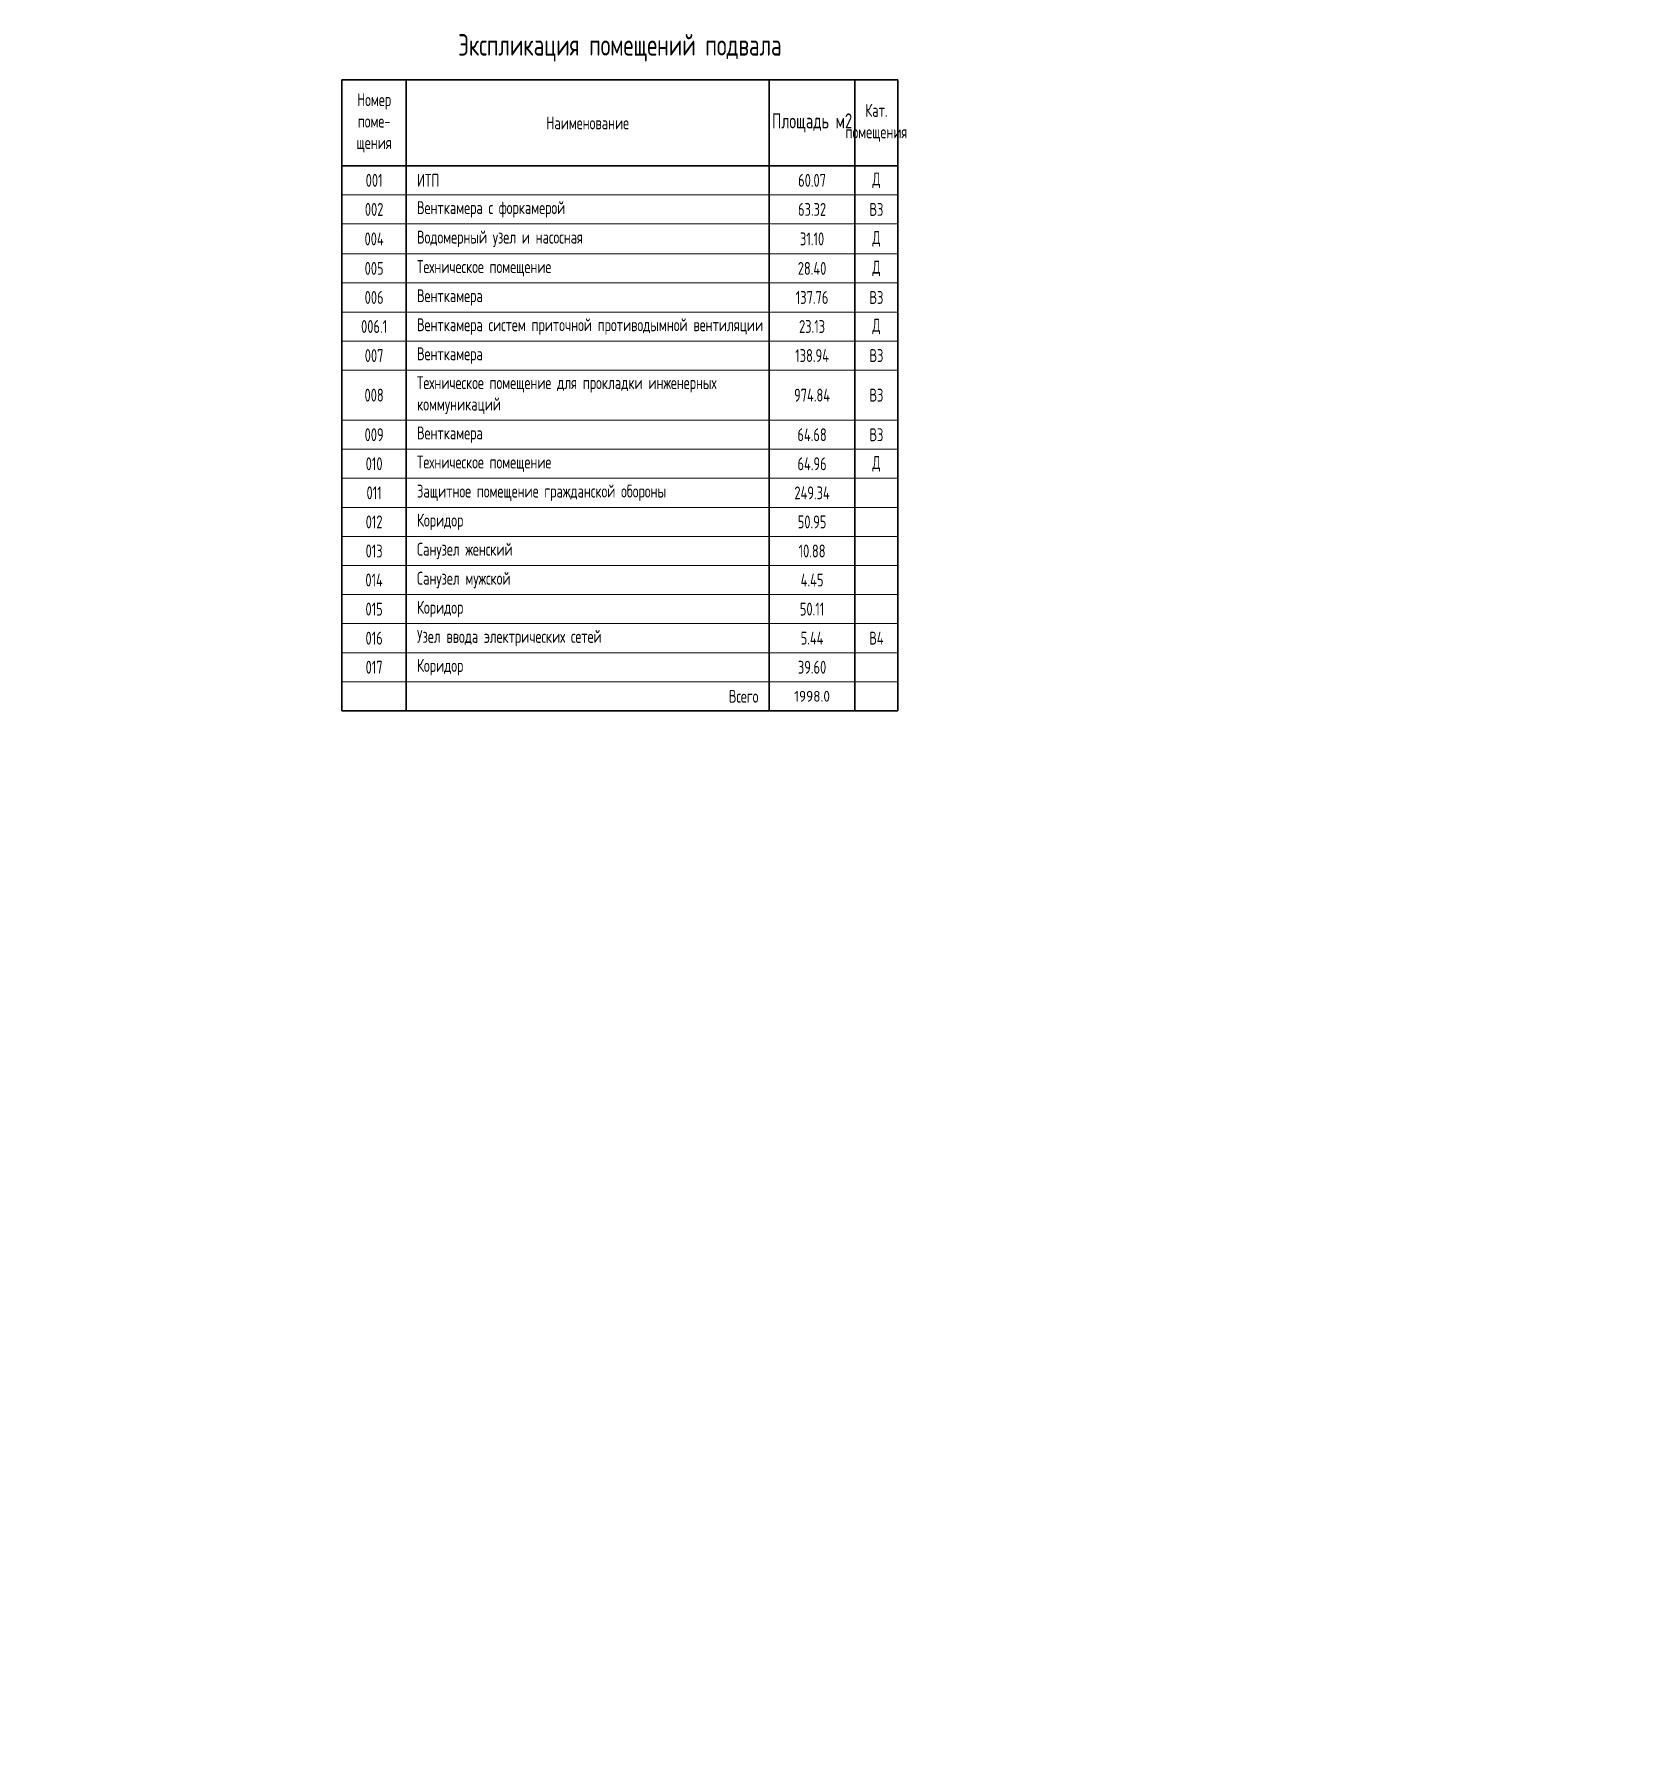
# Model space of a CAD drawing. Header units: millimetres. Extents: x -8689834 to 9419935, y 0 to 233063.
# Drawn here: x -273074 to -235978, y 93707 to 133309 of the extents above; entities that cross this region are included whole.
import ezdxf
from ezdxf import colors
from ezdxf.entities.mleader import LeaderData, LeaderLine
from ezdxf.math import Vec2, Vec3

# ---------------------------------------------------------------- set-up
doc = ezdxf.new("R2010")
doc.units = ezdxf.units.MM
doc.header["$MEASUREMENT"] = 0
doc.layers.get('0').update_dxf_attribs({"color": 250, "lineweight": 9})
doc.layers.add('АР_Отметки', color=250, linetype='Continuous', lineweight=15)
doc.layers.add('АР_Таблицы', color=250, linetype='Continuous')
doc.styles.add('ISOCPEUR', font='isocpeur.ttf', dxfattribs={"width": 0.7})
doc.styles.add('ISOCPEUR_2', font='isocpeur.ttf', dxfattribs={"width": 0.9, "height": 300})

# ---------------------------------------------------------------- blocks, each defined once
blk = doc.blocks.new('*T586')
at = {"layer": 'АР_Таблицы', "color": 0, "linetype": 'ByBlock', "lineweight": 30, "ltscale": 100, "transparency": 16777216}
for p, q in [((0, -1500), (12955, -1500)), ((0, -1500), (0, -16195)), ((1500, -1500), (1500, -16195)), ((9955, -1500), (9955, -16195)), ((11955, -1500), (11955, -16195)), ((0, -3500), (12955, -3500)), ((0, -16195), (12955, -16195))]:
    blk.add_line(p, q, dxfattribs=at)
at = {"layer": 'АР_Таблицы', "color": 0, "linetype": 'ByBlock', "lineweight": 30, "ltscale": 500, "transparency": 16777216}
blk.add_line((12955, -1500), (12955, -16195), dxfattribs=at)
at = {"layer": 'АР_Таблицы', "color": 0, "linetype": 'ByBlock', "lineweight": -2, "ltscale": 100, "transparency": 16777216}
for p, q in [((0, -4177), (12955, -4177)), ((0, -4854), (12955, -4854)), ((0, -5551), (12955, -5551)), ((0, -6228), (12955, -6228)), ((0, -6905), (12955, -6905)), ((0, -7582), (12955, -7582)), ((0, -8258), (12955, -8258)), ((0, -9425), (12955, -9425)), ((0, -10102), (12955, -10102)), ((0, -10779), (12955, -10779)), ((0, -11456), (12955, -11456)), ((0, -12133), (12955, -12133)), ((0, -12810), (12955, -12810)), ((0, -13487), (12955, -13487)), ((0, -14164), (12955, -14164)), ((0, -14841), (12955, -14841)), ((0, -15518), (12955, -15518))]:
    blk.add_line(p, q, dxfattribs=at)
at = {"layer": 'АР_Таблицы', "ltscale": 100, "transparency": 16777216, "style": 'ISOCPEUR'}
for s, insert, char_height, width, attachment_point in [('Экспликация помещений подвала', (6477, -750), 500, 12854.8, 5), ('Номер поме- щения', (750, -2500), 300, 1400, 5), ('Наименование', (5727, -2500), 300, 8354.8, 5), ('Площадь м2', (10955, -2500), 350, 1900, 5), ('Кат. помещения', (12455, -2500), 300, 900, 5), ('001', (750, -3838), 300, 1223.08, 5), ('ИТП', (1750, -3838), 300, 7954.8, 4), ('60.07', (10955, -3838), 300, 1500, 5), ('{\\C1;Д}', (12455, -3838), 300, 900, 5), ('Венткамера с форкамерой', (1750, -4515), 300, 7954.8, 4), ('002', (750, -4515), 300, 1223.08, 5), ('63.32', (10955, -4515), 300, 1500, 5), ('{\\C1;В3}', (12455, -4515), 300, 900, 5), ('004', (750, -5202), 300, 1223.08, 5), ('Водомерный узел и насосная', (1750, -5202), 300, 7954.8, 4), ('31.10', (10955, -5202), 300, 1500, 5), ('{\\C1;Д}', (12455, -5202), 300, 900, 5), ('005', (750, -5889), 300, 1223.08, 5), ('Техническое помещение', (1750, -5889), 300, 7954.8, 4), ('28.40', (10955, -5889), 300, 1500, 5), ('{\\C1;Д}', (12455, -5889), 300, 900, 5), ('006', (750, -6566), 300, 1223.08, 5), ('Венткамера', (1750, -6566), 300, 7954.8, 4), ('137.76', (10955, -6566), 300, 1500, 5), ('{\\C1;В3}', (12455, -6566), 300, 900, 5), ('006.1', (750, -7243), 300, 1223.08, 5), ('Венткамера систем приточной противодымной вентиляции', (1750, -7243), 300, 7954.8, 4), ('23.13', (10955, -7243), 300, 1500, 5), ('{\\C1;Д}', (12455, -7243), 300, 900, 5), ('007', (750, -7920), 300, 1223.08, 5), ('Венткамера', (1750, -7920), 300, 7954.8, 4), ('138.94', (10955, -7920), 300, 1500, 5), ('{\\C1;В3}', (12455, -7920), 300, 900, 5), ('008', (750, -8842), 300, 1223.08, 5), ('Техническое помещение для прокладки инженерных коммуникаций', (1750, -8842), 300, 7954.8, 4), ('974.84', (10955, -8842), 300, 1500, 5), ('{\\C1;В3}', (12455, -8842), 300, 900, 5), ('009', (750, -9764), 300, 1223.08, 5), ('Венткамера', (1750, -9764), 300, 7954.8, 4), ('64.68', (10955, -9764), 300, 1500, 5), ('{\\C1;В3}', (12455, -9764), 300, 900, 5), ('010', (750, -10441), 300, 1223.08, 5), ('Техническое помещение', (1750, -10441), 300, 7954.8, 4), ('64.96', (10955, -10441), 300, 1500, 5), ('{\\C1;Д}', (12455, -10441), 300, 900, 5), ('011', (750, -11118), 300, 1223.08, 5), ('Защитное помещение гражданской обороны', (1750, -11118), 300, 7954.8, 4), ('249.34', (10955, -11118), 300, 1500, 5), ('012', (750, -11795), 300, 1223.08, 5), ('Коридор', (1750, -11795), 300, 7954.8, 4), ('50.95', (10955, -11795), 300, 1500, 5), ('013', (750, -12472), 300, 1223.08, 5), ('Санузел женский', (1750, -12472), 300, 7954.8, 4), ('10.88', (10955, -12472), 300, 1500, 5), ('014', (750, -13149), 300, 1223.08, 5), ('Санузел мужской', (1750, -13149), 300, 7954.8, 4), ('4.45', (10955, -13149), 300, 1500, 5), ('015', (750, -13826), 300, 1223.08, 5)]:
    blk.add_mtext(s, dxfattribs=dict(at, insert=insert, char_height=char_height, width=width, attachment_point=attachment_point))
at = {"layer": 'АР_Таблицы', "ltscale": 500, "transparency": 16777216}
for s, insert, char_height, width, attachment_point, style in [('Коридор', (1750, -13826), 300, 7954.8, 4, 'ISOCPEUR'), ('50.11', (10955, -13826), 300, 1500, 5, 'ISOCPEUR'), ('016', (750, -14503), 300, 1223.08, 5, 'ISOCPEUR'), ('Узел ввода электрических сетей', (1750, -14503), 300, 7954.8, 4, 'ISOCPEUR'), ('5.44', (10955, -14503), 300, 1500, 5, 'ISOCPEUR'), ('{\\C1;В4}', (12455, -14503), 300, 900, 5, 'ISOCPEUR'), ('017', (750, -15180), 300, 1223.08, 5, 'ISOCPEUR'), ('Коридор', (1750, -15180), 300, 7954.8, 4, 'ISOCPEUR'), ('39.60', (10955, -15180), 300, 1500, 5, 'ISOCPEUR'), ('Всего', (9705, -15857), 300, 7954.8, 6, 'ISOCPEUR'), ('1998.0', (10955, -15857), 250, 1980, 5, 'ISOCPEUR_2')]:
    blk.add_mtext(s, dxfattribs=dict(at, insert=insert, char_height=char_height, width=width, attachment_point=attachment_point, style=style))
blk = doc.blocks.new('_DotSmall')
at = {"color": 0, "linetype": 'ByBlock', "const_width": 0.5}
blk.add_lwpolyline([(-0.0625, 0, 1), (0.0625, 0, 1)], format="xyb", close=True, dxfattribs=at)

msp = doc.modelspace()

# ---------------------------------------------------------------- block references
msp.add_blockref('*T586', (-265898.667, 133737.4))

# ---------------------------------------------------------------- leaders
at = {"layer": 'АР_Отметки'}
ml = msp.add_multileader_mtext('Standard', dxfattribs=at)
ml.set_content('{\\W0.8;-2,730}', color=256, style='ISOCPEUR')
ml.set_leader_properties(color=256, linetype='Continuous', lineweight=-1)
ml.set_arrow_properties(name='DOTSMALL')
ml.build(insert=Vec2(0, 0))
ml.multileader.update_dxf_attribs({"has_text_frame": 1, "text_left_attachment_type": 4, "text_right_attachment_type": 4, "dogleg_length": 100, "arrow_head_size": 180})
ctx = ml.context
ctx.base_point, ctx.char_height, ctx.arrow_head_size, ctx.landing_gap_size, ctx.plane_origin = Vec3(-314791.321, 121809.018, 0), 250, 180, 50, Vec3(-319449.83, 117956.711, 0)
ctx.left_attachment, ctx.right_attachment = 4, 4
notes = []
notes.append((ctx, [(0, (0, 0, 0), (0, 0), (1, 0), 1, [])]))
ctx.mtext.insert, ctx.mtext.width, ctx.mtext.defined_height, ctx.mtext.line_spacing_style, ctx.mtext.flow_direction = Vec3(-314741.321, 122142.352, 0), 769.98896, 343.888, 2, 5
ml = msp.add_multileader_mtext('Standard', dxfattribs=at)
ml.set_content('{\\W0.8;-2,430}', color=256, style='ISOCPEUR')
ml.set_leader_properties(color=256, linetype='Continuous', lineweight=-1)
ml.set_arrow_properties(name='DOTSMALL')
ml.build(insert=Vec2(0, 0))
ml.multileader.update_dxf_attribs({"has_text_frame": 1, "text_left_attachment_type": 4, "text_right_attachment_type": 4, "dogleg_length": 100, "arrow_head_size": 180})
ctx = ml.context
ctx.base_point, ctx.char_height, ctx.arrow_head_size, ctx.landing_gap_size, ctx.plane_origin = Vec3(-301002.247, 120038.585), 250, 180, 50, Vec3(-299949.553, 118383.411)
ctx.left_attachment, ctx.right_attachment = 4, 4
notes.append((ctx, [(0, (0, 0, 0), (0, 0), (1, 0), 1, [])]))
ctx.mtext.insert, ctx.mtext.width, ctx.mtext.line_spacing_style, ctx.mtext.flow_direction = Vec3(-300952.247, 120371.918), 852.69703, 2, 5
ml = msp.add_multileader_mtext('Standard', dxfattribs=at)
ml.set_content('{\\W0.8;-2,430}', color=256, style='ISOCPEUR')
ml.set_leader_properties(color=256, linetype='Continuous', lineweight=-1)
ml.set_arrow_properties(name='DOTSMALL')
ml.build(insert=Vec2(0, 0))
ml.multileader.update_dxf_attribs({"has_text_frame": 1, "text_left_attachment_type": 4, "text_right_attachment_type": 4, "dogleg_length": 100, "arrow_head_size": 180})
ctx = ml.context
ctx.base_point, ctx.char_height, ctx.arrow_head_size, ctx.landing_gap_size, ctx.plane_origin = Vec3(-336711.886, 117132.656), 250, 180, 50, Vec3(-335659.193, 115477.482)
ctx.left_attachment, ctx.right_attachment = 4, 4
notes.append((ctx, [(0, (0, 0, 0), (0, 0), (1, 0), 1, [])]))
ctx.mtext.insert, ctx.mtext.width, ctx.mtext.line_spacing_style, ctx.mtext.flow_direction = Vec3(-336661.886, 117465.989), 852.69703, 2, 5
ml = msp.add_multileader_mtext('Standard', dxfattribs=at)
ml.set_content('{\\W0.8;-2,730}', color=256, style='ISOCPEUR')
ml.set_leader_properties(color=256, linetype='Continuous', lineweight=-1)
ml.set_arrow_properties(name='DOTSMALL')
ml.build(insert=Vec2(0, 0))
ml.multileader.update_dxf_attribs({"has_text_frame": 1, "text_left_attachment_type": 4, "text_right_attachment_type": 4, "dogleg_length": 100, "arrow_head_size": 180})
ctx = ml.context
ctx.base_point, ctx.char_height, ctx.arrow_head_size, ctx.landing_gap_size, ctx.plane_origin = Vec3(-346371.356, 101933.6), 250, 180, 50, Vec3(-346327.75, 100655.48)
ctx.left_attachment, ctx.right_attachment = 4, 4
notes.append((ctx, [(0, (0, 0, 0), (0, 0), (1, 0), 1, [])]))
ctx.mtext.insert, ctx.mtext.width, ctx.mtext.defined_height, ctx.mtext.line_spacing_style, ctx.mtext.flow_direction = Vec3(-346321.356, 102266.933), 769.98896, 343.888, 2, 5
for ctx, leaders in notes:
    for number, flags, end, landing, length, lines in leaders:
        leader = LeaderData()
        leader.index, (leader.has_last_leader_line, leader.has_dogleg_vector, leader.attachment_direction) = number, flags
        leader.last_leader_point, leader.dogleg_vector, leader.dogleg_length = Vec3(end), Vec3(landing), length
        for number, points, colour, breaks in lines:
            line = LeaderLine()
            line.index, line.vertices, line.color, line.breaks = number, Vec3.list(points), colors.encode_raw_color(colour), breaks
            leader.lines.append(line)
        ctx.leaders.append(leader)

doc.saveas('drawing.dxf')
